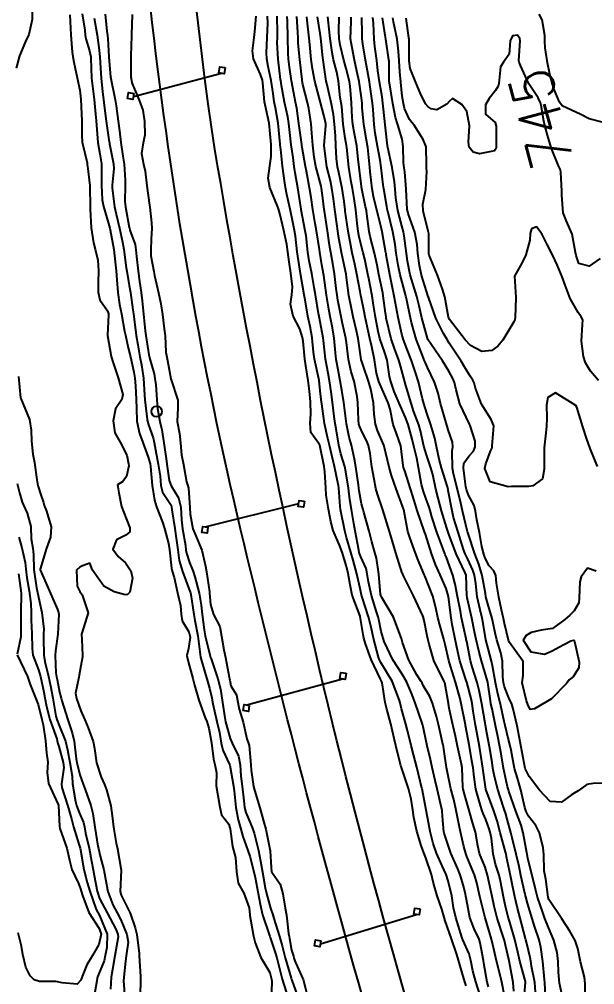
# Model space of a CAD drawing. Header units: metres. Extents: x 318500 to 325275, y 7408834 to 7428799.
# Drawn here: x 320198.6 to 320252.4, y 7412619.7 to 7412709.9 of the extents above; entities that cross this region are included whole.
import ezdxf
from ezdxf.enums import TextEntityAlignment as Align

# ---------------------------------------------------------------- set-up
doc = ezdxf.new("R2010")
doc.units = ezdxf.units.M
doc.header["$MEASUREMENT"] = 0
for name, color, linetype in [('Cotas', 45, 'Continuous'), ('Curvas de Nivel 1m', 11, 'Continuous'), ('Curvas de Nivel 5m', 15, 'Continuous'), ('Linha Férrea', 20, 'Continuous'), ('Postes', 20, 'Continuous'), ('Pórticos', 45, 'Continuous')]:
    doc.layers.add(name, color=color, linetype=linetype)
doc.styles.add('Style-STANDARD', font='STANDARD.shx')

msp = doc.modelspace()

# ---------------------------------------------------------------- linework, layer by layer
at = {"layer": 'Curvas de Nivel 1m', "flags": 128}
for points, elevation in [([(320198.335, 7412722.556), (320199.36, 7412721.208), (320199.708, 7412720.535), (320199.331, 7412718.671), (320199.317, 7412718.54), (320199.327, 7412718.337), (320199.642, 7412716.535), (320199.791, 7412716.034), (320200.172, 7412714.526), (320200.075, 7412713.345), (320199.861, 7412712.531), (320199.785, 7412711.988), (320199.816, 7412710.531), (320199.813, 7412709.929), (320199.515, 7412708.535), (320199.183, 7412707.867), (320198.642, 7412706.548), (320198.319, 7412705.386)], 736), ([(320204.482, 7412710.471), (320204.723, 7412708.941), (320204.773, 7412708.466), (320204.83, 7412708.109), (320205.175, 7412706.988), (320205.278, 7412706.565), (320205.288, 7412706.458), (320205.297, 7412706.329), (320205.355, 7412704.457), (320205.382, 7412704.21), (320205.617, 7412702.452), (320205.725, 7412701.079), (320205.791, 7412700.449), (320205.87, 7412699.656), (320205.966, 7412698.446), (320206.13, 7412697.358), (320206.281, 7412696.441), (320206.308, 7412695.726), (320206.294, 7412694.441), (320206.367, 7412693.062), (320206.478, 7412692.438), (320206.956, 7412690.861), (320207.082, 7412690.429), (320207.12, 7412690.256), (320207.436, 7412688.425), (320207.51, 7412687.836), (320207.654, 7412686.422), (320207.73, 7412685.579), (320207.825, 7412684.42), (320207.994, 7412683.283), (320208.174, 7412682.417), (320208.459, 7412680.78), (320208.526, 7412680.413), (320208.803, 7412679.244), (320208.997, 7412678.407), (320209.328, 7412676.954), (320209.415, 7412676.4), (320209.463, 7412675.696), (320209.545, 7412674.398), (320209.564, 7412673.561), (320209.597, 7412672.391), (320209.863, 7412671.224), (320210.162, 7412670.385), (320210.67, 7412669.028), (320210.845, 7412668.377), (320210.885, 7412668.149), (320211.035, 7412666.374), (320211.238, 7412664.992), (320211.449, 7412664.367), (320212.008, 7412662.94), (320212.175, 7412662.356), (320212.559, 7412660.953), (320212.653, 7412660.348), (320212.84, 7412658.652), (320212.914, 7412658.344), (320213.089, 7412657.774), (320213.411, 7412656.336), (320213.668, 7412655.146), (320213.75, 7412654.331), (320213.853, 7412653.718), (320214.454, 7412652.695), (320214.567, 7412652.319), (320214.575, 7412652.191), (320214.432, 7412651.127), (320214.278, 7412650.466), (320214.297, 7412650.322), (320214.414, 7412649.921), (320214.839, 7412648.316), (320214.985, 7412647.713), (320215.385, 7412646.31), (320216.003, 7412644.646), (320216.135, 7412644.302), (320216.331, 7412643.683), (320216.579, 7412642.296), (320216.771, 7412640.769), (320216.886, 7412640.291), (320217.058, 7412639.509), (320217.024, 7412638.289), (320217.16, 7412637.373), (320217.355, 7412636.283), (320217.514, 7412635.572), (320218.214, 7412634.706), (320218.309, 7412634.367), (320218.322, 7412634.268), (320218.535, 7412632.614), (320218.631, 7412632.263), (320218.84, 7412631.59), (320218.907, 7412630.259), (320219.082, 7412629.198), (320219.614, 7412628.248), (320220.11, 7412626.883), (320220.169, 7412626.239), (320220.173, 7412626.165), (320220.507, 7412624.236), (320220.673, 7412623.625), (320221.199, 7412622.229), (320222.029, 7412620.828), (320222.203, 7412620.217), (320222.231, 7412620.003), (320222.172, 7412618.217)], 734), ([(320206.653, 7412710.438), (320206.799, 7412708.833), (320206.852, 7412708.435), (320206.885, 7412708.133), (320206.978, 7412706.433), (320207.142, 7412704.544), (320207.157, 7412704.43), (320207.164, 7412704.406), (320207.562, 7412702.425), (320207.659, 7412701.87), (320207.865, 7412700.422), (320207.964, 7412699.534), (320208.109, 7412698.42), (320208.304, 7412697.155), (320208.401, 7412696.416), (320208.505, 7412694.925), (320208.497, 7412694.415), (320208.478, 7412692.925), (320208.535, 7412692.414), (320208.888, 7412690.474), (320208.904, 7412690.41), (320208.948, 7412690.245), (320209.444, 7412688.911), (320209.51, 7412688.401), (320209.555, 7412687.766), (320209.736, 7412686.397), (320209.854, 7412685.427), (320210.008, 7412684.393), (320210.1, 7412683.629), (320210.209, 7412682.39), (320210.389, 7412680.824), (320210.453, 7412680.385), (320210.767, 7412678.404), (320210.774, 7412678.38), (320210.774, 7412678.365), (320210.789, 7412678.306), (320211.206, 7412676.805), (320211.291, 7412676.372), (320211.367, 7412675.765), (320211.465, 7412674.369), (320211.52, 7412673.576), (320211.744, 7412672.364), (320211.922, 7412671.582), (320212.12, 7412670.359), (320212.37, 7412668.648), (320212.418, 7412668.354), (320212.637, 7412666.824), (320212.816, 7412666.347), (320213.501, 7412665.219), (320213.701, 7412664.334), (320213.773, 7412663.151), (320213.884, 7412662.33), (320214.139, 7412660.743), (320214.196, 7412660.325), (320214.251, 7412660.028), (320214.538, 7412659.165), (320214.853, 7412658.317), (320215.013, 7412657.825), (320215.416, 7412656.311), (320215.6, 7412655.192), (320215.702, 7412654.308), (320215.89, 7412652.872), (320215.99, 7412652.305), (320216.424, 7412650.543), (320216.496, 7412650.299), (320216.541, 7412650.175), (320217.184, 7412648.288), (320217.42, 7412647.324), (320217.571, 7412646.282), (320217.784, 7412644.843), (320217.904, 7412644.277), (320218.317, 7412642.719), (320218.508, 7412642.267), (320219.106, 7412641.066), (320219.264, 7412640.255), (320219.338, 7412639.19), (320219.452, 7412638.252), (320219.611, 7412636.878), (320219.68, 7412636.248), (320219.78, 7412635.801), (320220.215, 7412634.754), (320220.445, 7412634.238), (320220.565, 7412633.876), (320220.977, 7412632.232), (320221.157, 7412631.238), (320221.339, 7412630.228), (320221.614, 7412628.746), (320221.725, 7412628.224), (320222.11, 7412626.861), (320222.317, 7412626.217), (320222.414, 7412625.896), (320222.948, 7412624.207), (320223.191, 7412623.333), (320223.454, 7412622.199), (320224.022, 7412620.322), (320224.073, 7412620.189), (320224.102, 7412620.106), (320224.776, 7412618.178)], 732), ([(320209.16, 7412710.411), (320209.092, 7412708.51), (320209.09, 7412708.411), (320209.036, 7412706.546), (320209.035, 7412706.411), (320209.048, 7412704.505), (320209.059, 7412704.411), (320209.134, 7412704.005), (320209.814, 7412702.399), (320210.154, 7412701.448), (320210.322, 7412700.392), (320210.34, 7412699.122), (320210.198, 7412698.393), (320210.05, 7412697.39), (320210.238, 7412696.392), (320210.374, 7412695.74), (320210.545, 7412694.387), (320210.798, 7412692.567), (320210.823, 7412692.382), (320210.958, 7412690.917), (320211.003, 7412690.379), (320210.94, 7412689.416), (320210.909, 7412688.38), (320210.922, 7412687.848), (320211.188, 7412686.376), (320211.259, 7412686.011), (320211.633, 7412684.369), (320211.855, 7412683.361), (320211.985, 7412682.363), (320212.169, 7412681.02), (320212.252, 7412680.359), (320212.309, 7412678.845), (320212.397, 7412678.356), (320212.474, 7412678.042), (320212.77, 7412676.35), (320213.421, 7412674.343), (320213.437, 7412673.632), (320213.371, 7412672.34), (320213.585, 7412671.223), (320213.689, 7412670.335), (320213.778, 7412669.229), (320213.949, 7412668.331), (320214.258, 7412666.703), (320214.377, 7412666.324), (320214.425, 7412666.12), (320214.562, 7412664.321), (320214.601, 7412663.687), (320214.828, 7412662.318), (320215.011, 7412661.878), (320215.665, 7412660.309), (320216.025, 7412658.816), (320216.112, 7412658.304), (320216.391, 7412656.412), (320216.399, 7412656.301), (320216.484, 7412655.254), (320216.759, 7412654.296), (320217.369, 7412653.196), (320217.53, 7412652.284), (320217.721, 7412650.99), (320217.893, 7412650.278), (320218.221, 7412648.444), (320218.261, 7412648.272), (320218.286, 7412648.168), (320218.384, 7412647.649), (320218.918, 7412646.805), (320219.001, 7412646.261), (320219.156, 7412645.46), (320219.534, 7412644.252), (320219.878, 7412642.686), (320220.055, 7412642.244), (320220.109, 7412642.044), (320220.251, 7412640.241), (320220.283, 7412639.765), (320220.507, 7412638.238), (320220.61, 7412637.881), (320221.113, 7412636.231), (320221.452, 7412634.994), (320221.665, 7412634.225), (320222.047, 7412632.357), (320222.059, 7412632.221), (320222.157, 7412630.655), (320222.189, 7412630.258), (320222.217, 7412630.219), (320223.016, 7412629.085), (320223.244, 7412628.203), (320223.468, 7412626.841), (320223.587, 7412626.198), (320223.77, 7412624.499), (320223.839, 7412624.193), (320223.883, 7412624.007), (320224.057, 7412622.93), (320224.234, 7412622.37), (320224.283, 7412622.187), (320224.444, 7412621.784), (320225.159, 7412620.173), (320225.561, 7412618.603)], 731), ([(320253.098, 7412700.332), (320251.893, 7412700.63), (320251.108, 7412701.052), (320249.356, 7412701.868), (320249.123, 7412702.197), (320248.634, 7412703.379), (320248.476, 7412703.88), (320248.216, 7412704.822), (320247.987, 7412705.888), (320247.79, 7412707.292), (320247.757, 7412707.892), (320247.74, 7412708.427), (320247.505, 7412709.896), (320247.228, 7412710.432)], 746), ([(320205.624, 7412710.043), (320205.881, 7412708.45), (320206.053, 7412707.321), (320206.131, 7412706.446), (320206.203, 7412705.395), (320206.27, 7412704.443), (320206.404, 7412703.158), (320206.491, 7412702.439), (320206.546, 7412701.88), (320206.725, 7412700.435), (320207.025, 7412698.466), (320207.031, 7412698.43), (320207.058, 7412698.297), (320207.422, 7412696.426), (320207.445, 7412696.007), (320207.278, 7412694.427), (320207.278, 7412694.155), (320207.518, 7412692.425), (320207.659, 7412691.734), (320207.971, 7412690.42), (320208.254, 7412689.099), (320208.37, 7412688.416), (320208.609, 7412686.709), (320208.651, 7412686.412), (320208.88, 7412685.077), (320208.995, 7412684.408), (320209.236, 7412682.787), (320209.276, 7412682.404), (320209.335, 7412681.91), (320209.545, 7412680.399), (320209.682, 7412679.522), (320209.891, 7412678.393), (320210.039, 7412677.647), (320210.212, 7412676.388), (320210.321, 7412674.812), (320210.355, 7412674.386), (320210.564, 7412672.53), (320210.592, 7412672.381), (320210.706, 7412672.025), (320211.138, 7412670.817), (320211.23, 7412670.372), (320211.343, 7412669.707), (320211.607, 7412668.366), (320211.777, 7412667.229), (320211.856, 7412666.362), (320212.004, 7412665.739), (320212.615, 7412664.805), (320212.798, 7412664.533), (320212.841, 7412664.347), (320212.867, 7412664.086), (320213.151, 7412662.341), (320213.255, 7412661.654), (320213.421, 7412660.337), (320213.573, 7412659.367), (320213.869, 7412658.33), (320214.505, 7412656.648), (320214.61, 7412656.319), (320214.643, 7412656.173), (320214.937, 7412654.315), (320215.025, 7412653.754), (320215.29, 7412652.312), (320215.438, 7412651.307), (320215.568, 7412650.309), (320216.013, 7412648.686), (320216.135, 7412648.303), (320216.381, 7412647.432), (320216.603, 7412646.527), (320216.639, 7412646.296), (320216.702, 7412645.958), (320217.09, 7412644.289), (320217.323, 7412643.287), (320217.493, 7412642.282), (320217.645, 7412641.621), (320218.272, 7412640.27), (320218.289, 7412640.224), (320218.633, 7412638.264), (320218.693, 7412637.823), (320218.871, 7412636.26), (320219.079, 7412635.118), (320219.313, 7412634.253), (320219.512, 7412633.563), (320219.99, 7412632.243), (320220.172, 7412631.711), (320220.549, 7412630.236), (320220.649, 7412629.731), (320220.93, 7412628.232), (320221.124, 7412627.221), (320221.343, 7412626.228), (320222.001, 7412624.291), (320222.031, 7412624.22), (320222.069, 7412624.121), (320222.547, 7412622.705), (320222.684, 7412622.21), (320222.896, 7412621.348), (320223.2, 7412620.202), (320223.753, 7412618.435)], 733), ([(320240.407, 7412619.581), (320240.278, 7412619.976), (320240.032, 7412620.797), (320239.673, 7412621.984), (320239.516, 7412622.525), (320239.034, 7412623.99), (320238.428, 7412625.664), (320238.326, 7412625.998), (320238.112, 7412626.769), (320237.675, 7412628.007), (320237.334, 7412629.204), (320237.159, 7412630.015), (320236.633, 7412631.563), (320236.444, 7412632.026), (320236.19, 7412632.71), (320235.77, 7412634.037), (320235.507, 7412635.325), (320235.407, 7412636.042), (320235.236, 7412637.054), (320234.991, 7412638.049), (320234.334, 7412640.015), (320234.318, 7412640.06), (320234.313, 7412640.083), (320234.291, 7412640.157), (320233.819, 7412642.065), (320233.668, 7412642.718), (320233.352, 7412644.07), (320232.977, 7412645.458), (320232.835, 7412646.075), (320232.542, 7412647.925), (320232.487, 7412648.079), (320232.393, 7412648.263), (320231.497, 7412650.094), (320230.981, 7412651.563), (320230.839, 7412652.104), (320230.772, 7412652.424), (320230.482, 7412654.11), (320230.471, 7412654.154), (320229.73, 7412656.122), (320229.546, 7412657.093), (320229.367, 7412658.127), (320229.196, 7412658.789), (320228.802, 7412660.136), (320228.56, 7412660.787), (320227.961, 7412662.146), (320227.736, 7412663.006), (320227.527, 7412664.151), (320227.315, 7412665.461), (320227.259, 7412666.154), (320227.177, 7412667.629), (320227.101, 7412668.156), (320226.702, 7412670.147), (320226.69, 7412670.184), (320225.856, 7412671.333), (320225.801, 7412672.179), (320225.866, 7412673.035), (320225.824, 7412674.179), (320225.747, 7412675.188), (320225.635, 7412676.181), (320225.412, 7412677.556), (320225.313, 7412678.185), (320225.138, 7412679.864), (320225.088, 7412680.187), (320224.832, 7412680.997), (320224.223, 7412682.199), (320223.966, 7412683.308), (320224.09, 7412684.202), (320224.14, 7412684.942), (320224.001, 7412686.203), (320223.842, 7412687.28), (320223.711, 7412688.208), (320223.611, 7412688.884), (320223.348, 7412690.214), (320222.974, 7412691.802), (320222.846, 7412692.222), (320222.737, 7412692.47), (320222.028, 7412694.235), (320221.889, 7412695.107), (320222.034, 7412696.235), (320222.163, 7412697.113), (320222.152, 7412698.234), (320222.078, 7412699.232), (320221.984, 7412700.237), (320221.826, 7412700.968), (320221.523, 7412702.244), (320221.372, 7412704.011), (320221.34, 7412704.247), (320221.148, 7412704.803), (320220.5, 7412706.257), (320220.427, 7412707.008), (320220.586, 7412708.256), (320220.636, 7412708.818), (320220.771, 7412710.254)], 731), ([(320241.929, 7412618.013), (320241.284, 7412619.961), (320241.017, 7412620.983), (320240.841, 7412621.968), (320240.681, 7412622.595), (320240.069, 7412623.888), (320240.032, 7412623.98), (320240.008, 7412624.043), (320239.418, 7412625.987), (320239.216, 7412626.886), (320239.038, 7412627.991), (320238.724, 7412629.414), (320238.534, 7412629.996), (320238.162, 7412630.816), (320237.622, 7412632.008), (320237.311, 7412632.896), (320237.04, 7412634.018), (320236.914, 7412634.717), (320236.662, 7412636.024), (320236.275, 7412638.014), (320236.275, 7412638.03), (320236.261, 7412638.077), (320235.773, 7412640.038), (320235.462, 7412641.203), (320235.24, 7412642.046), (320234.908, 7412643.475), (320234.765, 7412644.054), (320234.361, 7412645.492), (320234.214, 7412646.062), (320234.156, 7412646.278), (320233.474, 7412648.069), (320232.416, 7412649.828), (320232.28, 7412650.082), (320232.198, 7412650.309), (320231.722, 7412652.091), (320231.499, 7412653.133), (320231.272, 7412654.098), (320230.668, 7412655.937), (320230.613, 7412656.108), (320230.507, 7412656.574), (320230.155, 7412658.116), (320229.816, 7412659.394), (320229.596, 7412660.124), (320229.191, 7412661.511), (320229.042, 7412662.133), (320228.635, 7412664.114), (320228.63, 7412664.14), (320228.628, 7412664.158), (320228.613, 7412664.392), (320228.476, 7412666.142), (320228.448, 7412666.326), (320228.08, 7412668.146), (320227.895, 7412668.924), (320227.607, 7412670.151), (320227.437, 7412670.892), (320227.158, 7412672.163), (320226.899, 7412674.006), (320226.881, 7412674.168), (320226.756, 7412675.207), (320226.64, 7412676.171), (320226.608, 7412676.335), (320226.219, 7412678.176), (320226.134, 7412678.843), (320225.999, 7412680.178), (320225.799, 7412681.217), (320225.596, 7412682.183), (320225.335, 7412683.716), (320225.253, 7412684.186), (320224.9, 7412686.19), (320224.604, 7412688.195), (320224.428, 7412689.681), (320224.345, 7412690.199), (320224.177, 7412690.986), (320223.924, 7412692.206), (320223.629, 7412693.582), (320223.509, 7412694.213), (320223.442, 7412694.641), (320223.233, 7412696.217), (320223.053, 7412697.77), (320223.007, 7412698.221), (320223.005, 7412698.276), (320222.824, 7412700.224), (320222.559, 7412701.682), (320222.447, 7412702.23), (320222.354, 7412702.999), (320222.162, 7412704.235), (320221.87, 7412705.529), (320221.752, 7412706.241), (320221.735, 7412706.801), (320221.8, 7412708.241), (320221.858, 7412709.593), (320221.804, 7412710.241)], 732), ([(320242.471, 7412619.485), (320242.347, 7412619.945), (320242.047, 7412621.724), (320242.015, 7412621.951), (320241.718, 7412623.607), (320241.601, 7412623.957), (320241.128, 7412624.92), (320240.741, 7412625.97), (320240.425, 7412627.676), (320240.365, 7412627.976), (320240.324, 7412628.169), (320240.14, 7412628.95), (320239.844, 7412629.983), (320239.62, 7412630.524), (320238.973, 7412631.992), (320238.338, 7412633.869), (320238.314, 7412633.999), (320238.22, 7412635.045), (320238.152, 7412635.924), (320238.142, 7412636.001), (320238.116, 7412636.118), (320237.682, 7412638.009), (320237.491, 7412638.793), (320237.208, 7412640.016), (320237.045, 7412640.766), (320236.756, 7412642.023), (320236.339, 7412643.949), (320236.325, 7412644.03), (320236.314, 7412644.057), (320235.63, 7412646.041), (320235.283, 7412646.95), (320234.804, 7412648.054), (320234.4, 7412648.726), (320233.552, 7412650.069), (320232.734, 7412651.789), (320232.624, 7412652.078), (320232.456, 7412652.707), (320232.223, 7412653.839), (320232.165, 7412654.085), (320232.02, 7412654.544), (320231.542, 7412656.094), (320231.249, 7412657.369), (320231.148, 7412658.101), (320231.037, 7412658.604), (320230.546, 7412659.687), (320230.433, 7412659.996), (320230.398, 7412660.112), (320230.345, 7412660.321), (320230.02, 7412662.118), (320229.892, 7412662.819), (320229.661, 7412664.124), (320229.531, 7412665.038), (320229.394, 7412666.129), (320229.156, 7412667.629), (320229.044, 7412668.134), (320228.678, 7412669.316), (320228.478, 7412670.142), (320228.233, 7412671.673), (320228.153, 7412672.148), (320228.053, 7412672.817), (320227.898, 7412674.153), (320227.772, 7412675.137), (320227.624, 7412676.157), (320227.479, 7412676.862), (320227.228, 7412678.163), (320227.053, 7412679.929), (320227.028, 7412680.167), (320226.835, 7412681.17), (320226.636, 7412682.172), (320226.586, 7412682.439), (320226.301, 7412684.176), (320226.185, 7412684.873), (320225.961, 7412686.179), (320225.729, 7412687.37), (320225.598, 7412688.183), (320225.422, 7412689.708), (320225.353, 7412690.186), (320224.979, 7412692.141), (320224.971, 7412692.19), (320224.64, 7412694.196), (320224.411, 7412695.586), (320224.321, 7412696.201), (320224.206, 7412697.039), (320224.039, 7412698.205), (320223.907, 7412699.378), (320223.811, 7412700.209), (320223.708, 7412700.823), (320223.422, 7412702.215), (320223.133, 7412703.761), (320223.056, 7412704.221), (320223.039, 7412704.324), (320222.806, 7412706.225), (320222.728, 7412707.77), (320222.739, 7412708.227), (320222.752, 7412708.671), (320222.708, 7412710.228)], 733), ([(320243.999, 7412618.501), (320243.713, 7412619.925), (320243.623, 7412620.329), (320243.238, 7412621.932), (320243.02, 7412622.896), (320242.772, 7412623.939), (320242.189, 7412625.859), (320242.157, 7412625.949), (320242.104, 7412626.191), (320241.679, 7412627.957), (320241.39, 7412629.209), (320241.161, 7412629.965), (320240.46, 7412631.692), (320240.355, 7412631.977), (320240.189, 7412632.602), (320239.87, 7412633.983), (320239.781, 7412634.418), (320239.466, 7412635.988), (320239.225, 7412637.01), (320238.972, 7412637.993), (320238.605, 7412639.677), (320238.55, 7412639.997), (320238.307, 7412641.722), (320238.271, 7412641.962), (320238.263, 7412642.001), (320238.249, 7412642.063), (320237.808, 7412644.008), (320237.605, 7412644.758), (320237.246, 7412646.017), (320237.006, 7412646.65), (320236.386, 7412647.679), (320236.265, 7412647.908), (320236.193, 7412648.033), (320235.783, 7412648.656), (320235.033, 7412650.051), (320234.444, 7412651.686), (320234.34, 7412652.061), (320234.3, 7412652.213), (320233.609, 7412654.069), (320232.497, 7412655.887), (320232.414, 7412656.081), (320232.392, 7412656.191), (320232.235, 7412658.084), (320232.017, 7412659.561), (320231.864, 7412660.09), (320231.574, 7412661.085), (320231.336, 7412662.099), (320230.829, 7412663.885), (320230.758, 7412664.108), (320230.721, 7412664.218), (320230.615, 7412664.639), (320230.394, 7412665.88), (320230.358, 7412666.114), (320230.321, 7412666.428), (320230.087, 7412668.119), (320229.961, 7412668.831), (320229.672, 7412670.125), (320229.468, 7412670.899), (320229.215, 7412672.132), (320228.987, 7412673.886), (320228.948, 7412674.137), (320228.757, 7412675.277), (320228.609, 7412676.142), (320228.316, 7412677.678), (320228.234, 7412678.148), (320228.168, 7412678.781), (320228.042, 7412680.152), (320227.887, 7412681.102), (320227.67, 7412682.158), (320227.542, 7412682.845), (320227.332, 7412684.163), (320227.08, 7412685.985), (320227.051, 7412686.168), (320226.913, 7412687.009), (320226.713, 7412688.172), (320226.671, 7412688.435), (320226.396, 7412690.176), (320226.281, 7412690.856), (320226.055, 7412692.179), (320225.888, 7412693.29), (320225.753, 7412694.183), (320225.474, 7412695.737), (320225.383, 7412696.186), (320225.057, 7412697.979), (320225.024, 7412698.191), (320225.015, 7412698.236), (320224.761, 7412700.195), (320224.548, 7412701.642), (320224.448, 7412702.2), (320224.282, 7412703.043), (320224.073, 7412704.206), (320223.879, 7412705.489), (320223.791, 7412706.211), (320223.751, 7412706.787), (320223.709, 7412708.212), (320223.683, 7412709.742), (320223.653, 7412710.214)], 734), ([(320245.784, 7412618.111), (320245.943, 7412619.901), (320245.929, 7412619.993), (320245.417, 7412621.906), (320245.217, 7412622.75), (320244.936, 7412623.911), (320244.468, 7412625.543), (320244.359, 7412625.917), (320244.114, 7412626.872), (320243.872, 7412627.924), (320243.597, 7412629.381), (320243.464, 7412629.93), (320243.134, 7412630.967), (320242.914, 7412631.939), (320242.751, 7412633.393), (320242.645, 7412633.943), (320242.545, 7412634.277), (320242.222, 7412635.145), (320241.982, 7412635.708), (320241.899, 7412635.955), (320241.742, 7412636.453), (320241.294, 7412637.964), (320241.13, 7412639.114), (320241.034, 7412639.969), (320240.938, 7412640.612), (320240.702, 7412641.974), (320240.339, 7412643.933), (320240.327, 7412643.98), (320239.938, 7412645.984), (320239.809, 7412646.552), (320239.403, 7412647.99), (320238.938, 7412649.469), (320238.788, 7412649.996), (320238.442, 7412651.499), (320238.312, 7412652.002), (320237.895, 7412653.44), (320237.755, 7412654.011), (320237.559, 7412654.938), (320237.273, 7412656.018), (320236.528, 7412657.915), (320236.476, 7412658.031), (320235.893, 7412659.39), (320235.652, 7412660.043), (320235.111, 7412661.513), (320234.946, 7412662.055), (320234.608, 7412663.949), (320234.589, 7412664.06), (320234.577, 7412664.093), (320233.848, 7412666.068), (320233.415, 7412667.306), (320233.181, 7412668.075), (320232.726, 7412670.043), (320232.72, 7412670.08), (320232.712, 7412670.102), (320232.691, 7412670.147), (320232.107, 7412671.499), (320231.902, 7412672.098), (320231.788, 7412673.036), (320231.723, 7412674.1), (320231.487, 7412675.375), (320231.253, 7412676.105), (320230.784, 7412677.502), (320230.627, 7412677.952), (320230.587, 7412678.113), (320230.553, 7412678.355), (320230.28, 7412680.118), (320230.141, 7412680.81), (320229.838, 7412682.125), (320229.657, 7412682.927), (320229.434, 7412684.132), (320229.217, 7412685.813), (320229.162, 7412686.136), (320228.917, 7412687.28), (320228.741, 7412688.143), (320228.467, 7412689.669), (320228.392, 7412690.148), (320228.293, 7412690.817), (320228.106, 7412692.153), (320227.984, 7412693.167), (320227.847, 7412694.157), (320227.693, 7412694.836), (320227.369, 7412696.165), (320227.116, 7412698.112), (320227.119, 7412698.169), (320227.269, 7412699.985), (320227.262, 7412700.167), (320227.242, 7412700.319), (320227.098, 7412700.971), (320226.773, 7412702.173), (320226.639, 7412702.653), (320226.239, 7412704.179), (320226.028, 7412705.311), (320225.916, 7412706.183), (320225.768, 7412707.6), (320225.71, 7412708.185), (320225.536, 7412709.866), (320225.494, 7412710.187)], 736), ([(320246.876, 7412619.018), (320246.808, 7412619.888), (320246.515, 7412621.42), (320246.441, 7412621.894), (320246.389, 7412622.231), (320246.067, 7412623.558), (320245.984, 7412623.901), (320245.954, 7412624.019), (320245.434, 7412625.907), (320245.186, 7412626.838), (320244.932, 7412627.912), (320244.623, 7412629.437), (320244.53, 7412629.916), (320244.176, 7412631.664), (320244.121, 7412631.921), (320244.106, 7412631.997), (320243.587, 7412633.929), (320243.289, 7412635.002), (320242.978, 7412635.939), (320242.259, 7412637.872), (320242.233, 7412637.95), (320242.226, 7412637.985), (320241.945, 7412639.955), (320241.732, 7412641.386), (320241.638, 7412641.96), (320241.48, 7412642.805), (320241.273, 7412643.966), (320241.061, 7412645.268), (320240.946, 7412645.971), (320240.849, 7412646.447), (320240.444, 7412647.979), (320240.393, 7412648.149), (320239.807, 7412649.986), (320239.605, 7412650.816), (320239.376, 7412651.991), (320239.085, 7412653.372), (320238.981, 7412653.995), (320238.784, 7412655.708), (320238.734, 7412655.998), (320238.511, 7412656.747), (320237.962, 7412658.009), (320237.514, 7412658.99), (320237.148, 7412660.021), (320236.577, 7412661.823), (320236.511, 7412662.031), (320236.472, 7412662.141), (320235.822, 7412664.042), (320235.528, 7412664.956), (320235.204, 7412666.051), (320234.655, 7412667.726), (320234.533, 7412668.061), (320234.498, 7412668.226), (320234.27, 7412670.064), (320233.876, 7412671.242), (320233.583, 7412672.077), (320233.299, 7412673.514), (320233.106, 7412674.085), (320232.752, 7412674.874), (320232.24, 7412676.095), (320232.023, 7412676.852), (320231.822, 7412678.1), (320231.585, 7412679.326), (320231.393, 7412680.104), (320230.983, 7412681.973), (320230.957, 7412682.109), (320230.855, 7412682.637), (320230.599, 7412683.845), (320230.547, 7412684.115), (320230.485, 7412684.506), (320230.178, 7412686.121), (320229.986, 7412687.052), (320229.741, 7412688.128), (320229.597, 7412688.79), (320229.361, 7412690.134), (320229.092, 7412692.024), (320229.078, 7412692.139), (320228.992, 7412692.909), (320228.813, 7412694.143), (320228.492, 7412695.615), (320228.376, 7412696.15), (320228.272, 7412696.921), (320228.214, 7412698.153), (320228.18, 7412699.047), (320228.084, 7412700.155), (320227.976, 7412701.035), (320227.772, 7412702.16), (320227.357, 7412703.947), (320227.317, 7412704.167), (320227.156, 7412705.267), (320227.028, 7412706.171), (320227.006, 7412706.338), (320226.807, 7412708.174), (320226.747, 7412708.624), (320226.484, 7412710.177)], 737), ([(320247.846, 7412618.018), (320247.738, 7412619.874), (320247.713, 7412620.186), (320247.562, 7412621.877), (320247.388, 7412623.205), (320247.224, 7412623.883), (320246.798, 7412625.181), (320246.558, 7412625.893), (320246.121, 7412627.318), (320245.966, 7412627.902), (320245.916, 7412628.118), (320245.51, 7412629.906), (320245.338, 7412630.733), (320245.079, 7412631.911), (320244.692, 7412633.426), (320244.563, 7412633.916), (320244.223, 7412635.177), (320244.063, 7412635.757), (320244.013, 7412635.923), (320243.879, 7412636.282), (320243.349, 7412637.934), (320243.058, 7412639.159), (320242.901, 7412639.941), (320242.812, 7412640.459), (320242.567, 7412641.946), (320242.329, 7412643.229), (320242.192, 7412643.952), (320242.16, 7412644.135), (320241.844, 7412645.958), (320241.621, 7412647.2), (320241.43, 7412647.964), (320240.955, 7412649.429), (320240.805, 7412649.974), (320240.447, 7412651.777), (320240.409, 7412651.98), (320240.398, 7412652.034), (320239.966, 7412653.985), (320239.852, 7412654.614), (320239.585, 7412655.989), (320239.355, 7412657.155), (320239.158, 7412657.994), (320238.546, 7412659.631), (320238.433, 7412659.886), (320238.387, 7412660.002), (320238.299, 7412660.258), (320237.659, 7412662.014), (320237.193, 7412663.429), (320237.02, 7412664.024), (320236.924, 7412664.336), (320236.622, 7412665.194), (320236.4, 7412665.806), (320236.327, 7412666.035), (320236.215, 7412666.457), (320235.942, 7412668.041), (320235.787, 7412668.929), (320235.509, 7412670.048), (320235.343, 7412670.697), (320234.972, 7412672.056), (320234.72, 7412672.736), (320234.135, 7412674.069), (320233.669, 7412675.163), (320233.343, 7412676.081), (320233.24, 7412676.548), (320232.992, 7412678.087), (320232.8, 7412678.754), (320232.336, 7412680.095), (320232.174, 7412680.752), (320231.928, 7412682.099), (320231.735, 7412683.228), (320231.59, 7412684.103), (320231.29, 7412685.71), (320231.207, 7412686.107), (320230.921, 7412687.512), (320230.778, 7412688.112), (320230.401, 7412689.574), (320230.291, 7412690.12), (320230.192, 7412690.891), (320230.063, 7412692.124), (320229.915, 7412693.207), (320229.764, 7412694.129), (320229.655, 7412694.769), (320229.434, 7412696.134), (320229.223, 7412697.972), (320229.199, 7412698.138), (320229.07, 7412698.834), (320228.889, 7412700.143), (320228.758, 7412701.796), (320228.708, 7412702.146), (320228.615, 7412702.65), (320228.442, 7412704.15), (320228.292, 7412705.014), (320227.998, 7412706.158), (320227.858, 7412706.841), (320227.688, 7412708.163), (320227.488, 7412709.894), (320227.452, 7412710.167)], 738), ([(320249.427, 7412618.42), (320249.12, 7412619.853), (320249.013, 7412620.878), (320248.987, 7412621.856), (320248.904, 7412622.703), (320248.589, 7412623.862), (320248.088, 7412625.039), (320247.753, 7412625.875), (320247.554, 7412626.433), (320247.072, 7412627.886), (320246.879, 7412628.63), (320246.571, 7412629.894), (320246.174, 7412631.501), (320246.085, 7412631.901), (320246.063, 7412632.02), (320245.729, 7412633.905), (320245.522, 7412634.602), (320245.036, 7412635.912), (320244.373, 7412637.805), (320244.337, 7412637.919), (320244.264, 7412638.207), (320243.885, 7412639.926), (320243.657, 7412641.283), (320243.551, 7412641.931), (320243.353, 7412642.906), (320243.127, 7412643.938), (320242.815, 7412645.492), (320242.712, 7412645.945), (320242.656, 7412646.229), (320242.418, 7412647.95), (320242.392, 7412648.085), (320241.831, 7412649.959), (320241.614, 7412650.78), (320241.341, 7412651.967), (320241.185, 7412652.697), (320240.918, 7412653.973), (320240.498, 7412655.853), (320240.472, 7412655.98), (320240.467, 7412656.014), (320240.379, 7412657.982), (320240.309, 7412658.206), (320239.454, 7412659.991), (320238.761, 7412661.815), (320238.703, 7412661.999), (320238.585, 7412662.366), (320238.094, 7412664.008), (320237.783, 7412665.174), (320237.572, 7412666.016), (320237.266, 7412667.406), (320237.096, 7412668.023), (320236.678, 7412669.245), (320236.45, 7412670.034), (320236.134, 7412671.468), (320235.972, 7412672.041), (320235.513, 7412673.264), (320235.248, 7412674.052), (320234.765, 7412675.719), (320234.667, 7412676.062), (320234.256, 7412677.54), (320234.109, 7412678.07), (320233.703, 7412679.18), (320233.393, 7412680.081), (320232.924, 7412682.013), (320232.908, 7412682.089), (320232.899, 7412682.138), (320232.854, 7412682.486), (320232.644, 7412684.092), (320232.593, 7412684.374), (320232.23, 7412686.097), (320232.06, 7412686.951), (320231.809, 7412688.101), (320231.41, 7412689.64), (320231.318, 7412690.106), (320231.08, 7412692.007), (320231.059, 7412692.109), (320230.985, 7412692.411), (320230.652, 7412694.115), (320230.463, 7412695.557), (320230.388, 7412696.12), (320230.306, 7412696.856), (320230.157, 7412698.124), (320229.953, 7412699.25), (320229.791, 7412700.129), (320229.733, 7412700.767), (320229.665, 7412702.132), (320229.554, 7412703.713), (320229.486, 7412704.135), (320229.158, 7412705.36), (320228.942, 7412706.143), (320228.607, 7412707.571), (320228.513, 7412708.15), (320228.479, 7412708.872), (320228.513, 7412710.151)], 739), ([(320253.542, 7412638.53), (320252.27, 7412638.496), (320251.681, 7412638.413), (320250.862, 7412637.834), (320250.495, 7412637.599), (320250.254, 7412637.437), (320249.322, 7412636.776), (320248.244, 7412636.822), (320247.265, 7412637.885), (320246.279, 7412639.146), (320245.916, 7412639.904), (320245.804, 7412640.396), (320245.529, 7412641.908), (320245.34, 7412642.895), (320245.149, 7412643.912), (320244.794, 7412645.486), (320244.65, 7412645.917), (320244.376, 7412646.518), (320243.991, 7412647.531), (320243.894, 7412647.927), (320243.836, 7412648.491), (320243.805, 7412649.929), (320243.649, 7412650.715), (320243.253, 7412651.938), (320243.1, 7412652.584), (320242.816, 7412653.945), (320242.487, 7412655.082), (320242.246, 7412655.954), (320242.188, 7412656.272), (320241.903, 7412657.959), (320241.587, 7412659.011), (320241.219, 7412659.97), (320240.578, 7412661.865), (320240.544, 7412661.98), (320240.527, 7412662.034), (320240.066, 7412663.985), (320239.899, 7412664.706), (320239.57, 7412665.991), (320239.205, 7412667.442), (320239.112, 7412667.995), (320239.1, 7412669.579), (320239.155, 7412669.995), (320239.113, 7412670.415), (320238.706, 7412671.561), (320238.606, 7412671.908), (320238.577, 7412672.011), (320238.51, 7412672.215), (320238.005, 7412674.017), (320237.765, 7412675.009), (320237.447, 7412676.023), (320236.784, 7412677.405), (320236.588, 7412677.833), (320236.512, 7412678.034), (320236.305, 7412678.53), (320235.722, 7412680.046), (320235.291, 7412681.606), (320235.18, 7412682.055), (320235.118, 7412682.321), (320234.865, 7412683.527), (320234.769, 7412683.961), (320234.752, 7412684.062), (320234.711, 7412684.224), (320234.214, 7412686.07), (320234.035, 7412686.951), (320233.858, 7412688.076), (320233.744, 7412688.884), (320233.53, 7412690.081), (320233.067, 7412692), (320233.049, 7412692.089), (320232.985, 7412692.433), (320232.696, 7412694.093), (320232.641, 7412694.466), (320232.458, 7412696.096), (320232.361, 7412696.776), (320232.106, 7412698.1), (320231.882, 7412699.298), (320231.785, 7412700.103), (320231.698, 7412701.51), (320231.638, 7412702.105), (320231.395, 7412703.849), (320231.352, 7412704.108), (320231.156, 7412705.145), (320230.988, 7412706.113), (320230.725, 7412707.657), (320230.672, 7412708.118), (320230.666, 7412708.65), (320230.65, 7412710.119)], 741), ([(320252.535, 7412658.353), (320251.738, 7412658.628), (320251.159, 7412657.834), (320251.008, 7412657.349), (320250.959, 7412655.835), (320250.92, 7412655.41), (320250.482, 7412654.643), (320250.079, 7412654.243), (320249.629, 7412653.853), (320248.461, 7412652.999), (320247.409, 7412652.836), (320246.457, 7412652.631), (320246.005, 7412652.353), (320245.729, 7412651.907), (320246.434, 7412650.816), (320247.707, 7412650.604), (320248.436, 7412650.906), (320249.052, 7412651.25), (320250.178, 7412651.844), (320250.451, 7412651.917), (320250.502, 7412651.839), (320250.519, 7412651.769), (320250.95, 7412649.835), (320250.937, 7412649.309), (320250.4, 7412648.484), (320250.03, 7412648.211), (320249.778, 7412647.849), (320248.375, 7412646.419), (320247.462, 7412645.884), (320246.772, 7412645.486), (320246.363, 7412645.431), (320246.149, 7412645.902), (320246.029, 7412646.248), (320245.616, 7412647.908), (320245.712, 7412648.595), (320245.713, 7412649.907), (320244.447, 7412651.69), (320244.342, 7412651.922), (320243.992, 7412653.454), (320243.873, 7412653.929), (320243.683, 7412654.731), (320243.458, 7412655.936), (320243.229, 7412657.229), (320243.168, 7412657.94), (320242.981, 7412658.39), (320242.539, 7412658.847), (320242.177, 7412659.586), (320242.04, 7412659.958), (320241.847, 7412660.674), (320241.632, 7412661.964), (320241.398, 7412663.168), (320241.279, 7412663.97), (320241.141, 7412664.498), (320240.625, 7412665.457), (320240.432, 7412665.982), (320240.375, 7412666.242), (320240.135, 7412667.985), (320240.186, 7412668.466), (320240.677, 7412669.139), (320241.072, 7412669.586), (320241.22, 7412669.972), (320241.22, 7412670.497), (320240.762, 7412671.979), (320240.712, 7412672.085), (320239.81, 7412673.994), (320239.456, 7412675.304), (320239.305, 7412676.002), (320239.15, 7412676.381), (320238.78, 7412677.051), (320238.184, 7412678.016), (320236.82, 7412680.01), (320236.811, 7412680.03), (320236.251, 7412682.039), (320235.988, 7412683.17), (320235.774, 7412684.046), (320235.278, 7412685.67), (320235.172, 7412686.056), (320234.919, 7412687.349), (320234.809, 7412688.062), (320234.591, 7412689.71), (320234.53, 7412690.066), (320234.385, 7412690.643), (320234.013, 7412692.075), (320233.81, 7412693.266), (320233.743, 7412694.079), (320233.684, 7412694.747), (320233.479, 7412696.083), (320233.058, 7412697.972), (320233.031, 7412698.09), (320233.026, 7412698.125), (320232.827, 7412700.093), (320232.797, 7412700.388), (320232.615, 7412702.095), (320232.527, 7412702.688), (320232.276, 7412704.099), (320232.121, 7412705.135), (320232.029, 7412706.101), (320231.867, 7412707.42), (320231.793, 7412708.104), (320231.718, 7412709.599), (320231.673, 7412710.105)], 742), ([(320252.665, 7412668.137), (320252.002, 7412669.83), (320251.64, 7412670.776), (320251.297, 7412671.841), (320250.738, 7412673.692), (320250.649, 7412673.851), (320248.757, 7412675.029), (320248.043, 7412674.589), (320247.906, 7412673.883), (320247.922, 7412672.682), (320247.905, 7412671.882), (320247.812, 7412670.994), (320247.699, 7412669.885), (320247.677, 7412668.883), (320247.699, 7412667.884), (320247.539, 7412666.994), (320246.636, 7412666.32), (320246.265, 7412666.274), (320244.635, 7412666.259), (320244.327, 7412666.232), (320242.642, 7412666.72), (320242.132, 7412667.958), (320242.222, 7412668.401), (320242.684, 7412669.564), (320242.804, 7412669.832), (320242.812, 7412669.948), (320242.815, 7412670.072), (320242.976, 7412671.947), (320242.719, 7412672.536), (320241.829, 7412673.964), (320241.264, 7412675.471), (320241.128, 7412675.975), (320241.022, 7412676.225), (320240.776, 7412676.572), (320240.242, 7412677.445), (320239.923, 7412677.993), (320238.815, 7412679.684), (320238.609, 7412680.012), (320238.277, 7412680.567), (320237.542, 7412682.023), (320236.87, 7412683.982), (320236.861, 7412684.022), (320236.854, 7412684.046), (320236.229, 7412686.04), (320236.023, 7412686.934), (320235.881, 7412688.046), (320235.803, 7412688.911), (320235.583, 7412690.051), (320234.976, 7412691.8), (320234.894, 7412692.061), (320234.879, 7412692.164), (320234.788, 7412694.063), (320234.659, 7412695.698), (320234.603, 7412696.066), (320234.54, 7412696.565), (320234.506, 7412698.068), (320234.41, 7412698.729), (320233.991, 7412700.076), (320233.795, 7412700.778), (320233.55, 7412702.083), (320233.213, 7412704.015), (320233.206, 7412704.089), (320233.18, 7412706.079), (320233.171, 7412706.153), (320232.867, 7412708.093), (320232.81, 7412708.479), (320232.572, 7412710.096)], 743), ([(320252.776, 7412676.188), (320252.019, 7412677.062), (320251.561, 7412677.838), (320251.375, 7412678.418), (320251.189, 7412679.844), (320251.284, 7412681.402), (320251.302, 7412681.843), (320251.154, 7412682.145), (320250.857, 7412682.545), (320250.129, 7412683.857), (320249.652, 7412685.099), (320249.377, 7412685.865), (320248.917, 7412686.999), (320248.494, 7412687.877), (320247.965, 7412688.909), (320247.466, 7412689.892), (320246.96, 7412690.553), (320246.491, 7412690.373), (320246.37, 7412689.909), (320246.334, 7412689.299), (320245.957, 7412687.915), (320245.635, 7412687.204), (320244.9, 7412685.93), (320245.042, 7412683.927), (320244.977, 7412682.054), (320244.955, 7412681.928), (320244.932, 7412681.845), (320244.846, 7412681.663), (320244.203, 7412680.563), (320243.807, 7412679.94), (320243.352, 7412679.405), (320242.806, 7412678.991), (320241.865, 7412678.903), (320240.812, 7412679.447), (320240.299, 7412679.988), (320238.848, 7412681.895), (320238.78, 7412682.011), (320238.748, 7412682.114), (320238.393, 7412684.015), (320238.19, 7412684.707), (320237.713, 7412686.022), (320236.928, 7412687.907), (320236.913, 7412688.03), (320236.894, 7412689.975), (320236.886, 7412690.031), (320236.855, 7412690.128), (320236.367, 7412692.039), (320236.349, 7412692.68), (320236.613, 7412694.036), (320236.706, 7412695.714), (320236.689, 7412696.035), (320236.689, 7412696.382), (320236.638, 7412698.036), (320236.383, 7412698.727), (320235.541, 7412700.053), (320235.325, 7412700.289), (320235.095, 7412700.588), (320234.639, 7412701.601), (320234.525, 7412702.069), (320234.418, 7412702.773), (320234.273, 7412704.073), (320234.203, 7412705.026), (320234.139, 7412706.075), (320234.082, 7412706.979), (320233.93, 7412708.079), (320233.597, 7412709.701), (320233.549, 7412710.085)], 744), ([(320198.524, 7412676.544), (320198.717, 7412674.564), (320198.726, 7412674.54), (320198.739, 7412674.497), (320199.557, 7412672.527), (320199.722, 7412671.546), (320199.744, 7412670.524), (320199.886, 7412669.308), (320200.019, 7412668.52), (320200.253, 7412666.898), (320200.308, 7412666.515), (320200.37, 7412666.257), (320200.62, 7412665.505), (320200.88, 7412664.774), (320200.946, 7412664.505), (320201.138, 7412663.966), (320201.604, 7412662.495), (320201.517, 7412661.544), (320201.168, 7412660.501), (320200.557, 7412658.537), (320200.556, 7412658.51), (320200.562, 7412658.478), (320201.447, 7412656.496), (320202.188, 7412654.771), (320202.287, 7412654.483), (320202.309, 7412654.323), (320202.221, 7412652.483), (320201.996, 7412650.917), (320201.964, 7412650.487), (320202.023, 7412648.859), (320202.086, 7412648.485), (320202.139, 7412648.235), (320202.376, 7412647.041), (320202.522, 7412646.478), (320202.6, 7412646.244), (320203.151, 7412644.472), (320203.545, 7412643.244), (320203.741, 7412642.466), (320203.939, 7412640.818), (320203.991, 7412640.463), (320204.273, 7412639.332), (320204.582, 7412638.455), (320204.767, 7412637.938), (320205.306, 7412636.444), (320205.498, 7412635.716), (320205.666, 7412634.438), (320205.965, 7412632.651), (320206.011, 7412632.433), (320206.169, 7412631.726), (320206.524, 7412630.424), (320206.774, 7412629.058), (320206.89, 7412628.419), (320207.359, 7412627.163), (320207.75, 7412626.405), (320208.09, 7412625.756), (320208.677, 7412624.394), (320208.775, 7412623.681), (320208.599, 7412622.395), (320208.54, 7412621.898), (320208.373, 7412620.396), (320208.362, 7412620.049), (320208.474, 7412618.395)], 736), ([(320198.422, 7412666.542), (320198.621, 7412665.667), (320198.893, 7412664.816), (320199.007, 7412664.534), (320199.341, 7412663.786), (320199.693, 7412662.523), (320199.715, 7412661.371), (320199.862, 7412660.52), (320199.942, 7412659.917), (320199.983, 7412658.518), (320200.22, 7412656.798), (320200.275, 7412656.513), (320200.485, 7412655.504), (320200.707, 7412654.506), (320200.893, 7412652.942), (320200.879, 7412652.504), (320200.863, 7412652.084), (320200.917, 7412650.503), (320200.999, 7412649.913), (320201.332, 7412648.496), (320201.521, 7412647.633), (320201.73, 7412646.49), (320202.032, 7412644.797), (320202.113, 7412644.483), (320202.332, 7412643.934), (320202.916, 7412642.474), (320203.115, 7412641.659), (320203.344, 7412640.469), (320203.538, 7412639.201), (320203.587, 7412638.467), (320203.862, 7412636.837), (320203.968, 7412636.463), (320204.223, 7412635.801), (320204.61, 7412634.85), (320204.696, 7412634.453), (320204.803, 7412633.849), (320205.13, 7412632.446), (320205.359, 7412631.245), (320205.514, 7412630.44), (320205.617, 7412629.91), (320205.889, 7412628.434), (320206.12, 7412627.755), (320206.818, 7412626.419), (320207.665, 7412624.817), (320207.827, 7412624.404), (320207.842, 7412624.178), (320207.542, 7412622.408), (320207.322, 7412621.119), (320207.205, 7412620.412), (320207.132, 7412619.284)], 737), ([(320198.565, 7412661.535), (320198.854, 7412660.535), (320199.162, 7412659.156), (320199.227, 7412658.53), (320199.323, 7412657.722), (320199.528, 7412656.525), (320199.683, 7412655.321), (320199.712, 7412654.521), (320199.718, 7412653.777), (320199.775, 7412652.52), (320199.809, 7412651.14), (320199.887, 7412650.518), (320200.399, 7412649.126), (320200.592, 7412648.507), (320200.908, 7412647.035), (320201.006, 7412646.5), (320201.152, 7412645.704), (320201.462, 7412644.493), (320202.114, 7412642.682), (320202.158, 7412642.482), (320202.178, 7412642.352), (320202.305, 7412641.975), (320202.72, 7412640.476), (320202.765, 7412639.993), (320202.566, 7412638.477), (320202.599, 7412638.132), (320203.123, 7412636.471), (320203.478, 7412635.206), (320203.667, 7412634.465), (320204.186, 7412632.84), (320204.297, 7412632.458), (320204.322, 7412632.313), (320204.656, 7412630.452), (320204.952, 7412629.262), (320205.196, 7412628.444), (320205.803, 7412626.736), (320205.939, 7412626.432), (320206.096, 7412626.158), (320206.826, 7412624.419), (320206.799, 7412623.16), (320206.645, 7412622.421), (320206.532, 7412621.934), (320206.023, 7412620.646), (320205.95, 7412620.502), (320205.927, 7412620.431), (320205.627, 7412618.804)], 738), ([(320198.523, 7412658.097), (320198.767, 7412656.536), (320198.788, 7412656.243), (320198.754, 7412654.536), (320198.751, 7412652.834), (320198.765, 7412652.535), (320198.749, 7412652.232), (320198.421, 7412650.6)], 739), ([(320198.42, 7412650.522), (320199.376, 7412648.525), (320199.636, 7412647.775), (320200.139, 7412646.513), (320200.361, 7412645.892), (320200.716, 7412644.504), (320200.853, 7412643.981), (320201.07, 7412642.499), (320201.156, 7412641.355), (320201.288, 7412640.495), (320201.227, 7412639.544), (320201.347, 7412638.494), (320202.231, 7412636.557), (320202.264, 7412636.48), (320202.271, 7412636.438), (320202.356, 7412634.479), (320202.398, 7412634.287), (320203.057, 7412632.471), (320203.303, 7412631.329), (320203.517, 7412630.466), (320204.137, 7412629.167), (320204.346, 7412628.671), (320204.41, 7412628.456), (320204.531, 7412628.047), (320205.123, 7412626.445), (320206.078, 7412624.959), (320206.258, 7412624.427), (320206.06, 7412623.451), (320205.465, 7412622.439), (320204.928, 7412621.555), (320204.478, 7412620.453), (320204.356, 7412620.114), (320204.009, 7412619.742), (320202.607, 7412619.878), (320202.013, 7412619.983), (320200.506, 7412620.009), (320200.015, 7412620.15), (320199.621, 7412620.516), (320199.217, 7412621.338), (320198.93, 7412622.527), (320198.82, 7412623.291), (320198.518, 7412624.533)], 739)]:
    msp.add_lwpolyline(points, dxfattribs=dict(at, elevation=elevation))
at = {"layer": 'Curvas de Nivel 5m', "flags": 128}
for points, elevation in [([(320203.336, 7412710.37), (320203.436, 7412708.486), (320203.559, 7412706.869), (320203.616, 7412706.483), (320203.71, 7412705.933), (320204.007, 7412704.477), (320204.266, 7412703.33), (320204.368, 7412702.471), (320204.401, 7412701.768), (320204.46, 7412700.469), (320204.447, 7412699.092), (320204.499, 7412698.468), (320204.949, 7412696.544), (320204.95, 7412696.461), (320204.949, 7412696.381), (320205.025, 7412695.998), (320205.187, 7412694.632), (320205.197, 7412694.457), (320205.196, 7412694.268), (320205.227, 7412692.456), (320205.24, 7412692.192), (320205.324, 7412690.454), (320205.549, 7412689.064), (320205.717, 7412688.448), (320205.941, 7412687.418), (320206.012, 7412686.443), (320205.999, 7412685.328), (320205.982, 7412684.443), (320206.134, 7412683.712), (320206.853, 7412682.698), (320206.945, 7412682.429), (320206.959, 7412682.319), (320206.863, 7412680.43), (320206.861, 7412680.388), (320207.208, 7412678.426), (320207.378, 7412677.83), (320207.844, 7412676.419), (320208.297, 7412674.864), (320208.192, 7412674.415), (320207.596, 7412673.548), (320207.387, 7412672.42), (320207.558, 7412671.276), (320208.05, 7412670.41), (320208.672, 7412669.197), (320208.831, 7412668.398), (320208.841, 7412668.215), (320208.642, 7412667.218), (320208.3, 7412666.74), (320207.792, 7412666.413), (320207.903, 7412665.691), (320208.153, 7412664.407), (320208.593, 7412663.283), (320208.94, 7412662.396), (320208.94, 7412662.031), (320208.57, 7412661.735), (320207.686, 7412661.291), (320207.342, 7412660.418), (320207.865, 7412659.732), (320208.537, 7412659.15), (320209.049, 7412658.395), (320209.208, 7412657.705), (320208.946, 7412656.396), (320208.728, 7412656.166), (320208.496, 7412656.142), (320207.471, 7412656.415), (320206.508, 7412656.946), (320205.441, 7412658.446), (320205.193, 7412659.107), (320204.534, 7412658.856), (320204.272, 7412658.723), (320203.959, 7412658.466), (320204.019, 7412656.953), (320204.279, 7412656.462), (320204.495, 7412656.131), (320205.05, 7412654.451), (320204.451, 7412652.549), (320204.43, 7412652.48), (320204.429, 7412652.46), (320204.443, 7412651.984), (320204.528, 7412650.458), (320204.519, 7412650.358), (320204.411, 7412649.851), (320204.218, 7412648.636), (320204.181, 7412648.462), (320203.877, 7412646.963), (320203.949, 7412646.464), (320204.353, 7412645.303), (320204.734, 7412644.454), (320205.055, 7412643.724), (320205.522, 7412642.442), (320205.655, 7412641.791), (320205.837, 7412640.437), (320206.27, 7412639.102), (320206.575, 7412638.425), (320206.754, 7412637.921), (320207.154, 7412636.416), (320207.299, 7412635.492), (320207.414, 7412634.412), (320207.675, 7412632.921), (320207.787, 7412632.406), (320208.15, 7412630.4), (320208.039, 7412628.401), (320208.125, 7412628.061), (320208.978, 7412626.391), (320209.459, 7412625.007), (320209.605, 7412624.385), (320209.81, 7412622.625), (320209.819, 7412622.382), (320209.942, 7412620.46), (320209.945, 7412620.381), (320209.916, 7412618.456)], 735), ([(320244.837, 7412619.082), (320244.78, 7412619.912), (320244.523, 7412621.435), (320244.412, 7412621.916), (320244.065, 7412623.405), (320243.968, 7412623.821), (320243.94, 7412623.922), (320243.884, 7412624.112), (320243.306, 7412625.932), (320243.025, 7412627.028), (320242.821, 7412627.94), (320242.708, 7412628.514), (320242.402, 7412629.946), (320242.161, 7412630.67), (320241.649, 7412631.958), (320241.473, 7412632.678), (320241.262, 7412633.964), (320241.03, 7412634.78), (320240.687, 7412635.973), (320240.253, 7412637.512), (320240.116, 7412637.981), (320240.085, 7412638.16), (320240.01, 7412639.983), (320239.965, 7412640.311), (320239.587, 7412641.987), (320239.384, 7412642.93), (320239.148, 7412643.992), (320238.812, 7412645.546), (320238.726, 7412645.996), (320238.389, 7412647.934), (320238.376, 7412647.986), (320238.339, 7412648.052), (320237.363, 7412650.016), (320236.931, 7412651.534), (320236.813, 7412652.025), (320236.739, 7412652.312), (320236.467, 7412653.742), (320236.409, 7412653.971), (320236.389, 7412654.031), (320236.336, 7412654.169), (320235.477, 7412656.045), (320234.528, 7412657.923), (320234.463, 7412658.061), (320234.415, 7412658.177), (320233.809, 7412660.067), (320233.494, 7412661.142), (320233.217, 7412662.074), (320232.61, 7412664.08), (320232.1, 7412665.563), (320231.953, 7412666.09), (320231.781, 7412666.955), (320231.582, 7412668.096), (320231.406, 7412669.372), (320231.259, 7412670.101), (320231.102, 7412670.514), (320230.702, 7412671.288), (320230.441, 7412671.848), (320230.373, 7412672.115), (320230.337, 7412672.494), (320230.253, 7412674.117), (320230.192, 7412674.675), (320229.906, 7412676.123), (320229.656, 7412677.004), (320229.397, 7412678.131), (320229.2, 7412679.749), (320229.14, 7412680.135), (320228.84, 7412681.502), (320228.707, 7412682.142), (320228.401, 7412683.683), (320228.326, 7412684.148), (320228.245, 7412684.784), (320228.092, 7412686.152), (320227.94, 7412687.129), (320227.737, 7412688.158), (320227.618, 7412688.841), (320227.415, 7412690.163), (320227.143, 7412692.002), (320227.119, 7412692.168), (320226.996, 7412693.227), (320226.874, 7412694.171), (320226.837, 7412694.346), (320226.339, 7412696.177), (320226.175, 7412697.046), (320226.045, 7412698.18), (320225.959, 7412699.299), (320225.91, 7412700.182), (320225.693, 7412701.596), (320225.549, 7412702.186), (320225.135, 7412703.847), (320225.063, 7412704.191), (320225.047, 7412704.286), (320224.83, 7412706.195), (320224.696, 7412707.708), (320224.677, 7412708.198), (320224.656, 7412708.74), (320224.55, 7412710.2)], 735), ([(320251.523, 7412618.299), (320251.524, 7412619.825), (320251.464, 7412620.39), (320251.085, 7412621.83), (320250.824, 7412623.071), (320250.593, 7412623.835), (320250.083, 7412624.702), (320249.332, 7412625.852), (320248.127, 7412627.673), (320248.061, 7412627.871), (320247.829, 7412629.557), (320247.768, 7412629.876), (320247.695, 7412630.339), (320247.66, 7412631.878), (320247.585, 7412632.483), (320247.248, 7412633.884), (320246.917, 7412634.589), (320246.226, 7412635.466), (320245.994, 7412635.902), (320245.881, 7412636.258), (320245.503, 7412637.908), (320245.18, 7412639.008), (320244.922, 7412639.914), (320244.586, 7412641.638), (320244.532, 7412641.918), (320244.322, 7412642.749), (320244.035, 7412643.925), (320243.954, 7412644.318), (320243.59, 7412645.932), (320243.349, 7412646.905), (320243.129, 7412647.939), (320242.852, 7412649.505), (320242.768, 7412649.945), (320242.438, 7412651.127), (320242.236, 7412651.953), (320241.978, 7412653.47), (320241.889, 7412653.959), (320241.687, 7412654.756), (320241.433, 7412655.966), (320241.292, 7412657.195), (320241.182, 7412657.97), (320241.026, 7412658.463), (320240.545, 7412659.478), (320240.306, 7412659.982), (320240.145, 7412660.395), (320239.633, 7412661.989), (320239.222, 7412663.372), (320239.071, 7412663.995), (320238.721, 7412665.907), (320238.7, 7412665.999), (320238.634, 7412666.235), (320238.082, 7412668.009), (320237.858, 7412668.827), (320237.633, 7412670.016), (320237.469, 7412670.794), (320237.103, 7412672.026), (320236.727, 7412673.133), (320236.437, 7412674.035), (320236.324, 7412674.459), (320235.942, 7412676.042), (320235.664, 7412676.932), (320235.276, 7412678.053), (320234.808, 7412679.25), (320234.497, 7412680.065), (320234.375, 7412680.519), (320234.048, 7412682.072), (320233.854, 7412683.07), (320233.671, 7412684.078), (320233.343, 7412685.633), (320233.248, 7412686.085), (320232.927, 7412687.923), (320232.899, 7412688.09), (320232.889, 7412688.132), (320232.531, 7412690.094), (320232.416, 7412690.637), (320232.056, 7412692.099), (320231.729, 7412693.373), (320231.599, 7412694.104), (320231.424, 7412695.708), (320231.387, 7412696.106), (320231.204, 7412697.963), (320231.179, 7412698.109), (320231.068, 7412698.643), (320230.814, 7412700.114), (320230.681, 7412701.692), (320230.661, 7412702.117), (320230.616, 7412702.619), (320230.383, 7412704.121), (320230.169, 7412705.111), (320229.953, 7412706.128), (320229.815, 7412706.769), (320229.587, 7412708.134), (320229.645, 7412709.702), (320229.632, 7412710.134)], 740), ([(320252.927, 7412687.589), (320251.88, 7412686.871), (320250.919, 7412687.104), (320250.665, 7412687.853), (320250.623, 7412688.163), (320250.29, 7412689.857), (320249.765, 7412691.069), (320249.465, 7412691.865), (320249.353, 7412693.518), (320249.349, 7412693.867), (320249.251, 7412695.645), (320249.202, 7412695.868), (320249.036, 7412696.244), (320248.37, 7412697.88), (320248.05, 7412698.91), (320247.77, 7412699.89), (320247.646, 7412700.439), (320247.412, 7412701.895), (320247.351, 7412702.134), (320247.121, 7412702.62), (320246.26, 7412703.913), (320245.467, 7412705.624), (320245.343, 7412705.927), (320245.319, 7412706.075), (320245.437, 7412707.926), (320245.411, 7412708.145), (320245.198, 7412708.479), (320244.726, 7412708.406), (320244.519, 7412707.937), (320244.427, 7412706.688), (320243.898, 7412705.943), (320243.613, 7412705.496), (320243.463, 7412703.947), (320243.386, 7412703.698), (320243.13, 7412703.303), (320242.537, 7412702.541), (320242.211, 7412701.963), (320242.212, 7412701.074), (320243.093, 7412700.295), (320243.196, 7412699.949), (320243.206, 7412699.831), (320243.2, 7412697.949), (320243.179, 7412697.828), (320243.056, 7412697.665), (320241.647, 7412697.375), (320241.053, 7412697.537), (320240.671, 7412697.986), (320240.603, 7412698.451), (320240.711, 7412699.986), (320240.456, 7412701.342), (320239.987, 7412701.997), (320239.118, 7412702.534), (320238.821, 7412702.306), (320238.591, 7412702.015), (320237.65, 7412701.479), (320237.106, 7412701.581), (320236.832, 7412701.759), (320236.585, 7412702.038), (320236.083, 7412703.089), (320235.697, 7412704.052), (320235.159, 7412705.343), (320235.074, 7412706.061), (320235.067, 7412707.94), (320235.057, 7412708.062), (320235.027, 7412708.228), (320234.788, 7412710.066)], 745)]:
    msp.add_lwpolyline(points, dxfattribs=dict(at, elevation=elevation))
at = {"layer": 'Linha Férrea'}
for points in [[(320243.121, 7412578.113, -0.022066), (320218.658, 7412665.024, -0.057292), (320208.419, 7412757.765, -0.015116), (320209.147, 7412809.731), (320212.999, 7412898.464), (320217.75, 7413022.223), (320218.868, 7413065.549, 0.002845), (320222.472, 7413170.398), (320223.919, 7413209.926, 0.002082), (320224.705, 7413276.661, 0.003632), (320228.062, 7413358.946, 0.007114), (320228.457, 7413437.225, 0.052007), (320207.388, 7413601.502), (320189.576, 7413674.05, -0.009688), (320173.972, 7413744.603, -0.038503), (320163.913, 7413836.791, -0.068065), (320181.512, 7414006.598, -0.018281), (320204.23, 7414088.365, -0.009006), (320223.393, 7414139.109, -0.076005), (320320.437, 7414311.999, -0.027328)], [(320242.602, 7412592.989, -0.039479), (320216.599, 7412699.687, -0.043029), (320212.659, 7412775.314, -0.005074), (320213.553, 7412813.867), (320216.907, 7412896.875), (320221.075, 7413002.371), (320228.419, 7413254.256, -0.010419), (320230.392, 7413317.782, 0.015269), (320232.714, 7413433.25, 0.053346), (320210.954, 7413604.021, -0.008287), (320181.836, 7413725.169, -0.048428), (320167.711, 7413850.7, -0.046719), (320177.501, 7413966.93, -0.025435), (320202.239, 7414068.044, -0.032111), (320214.5, 7414104.857, -0.012996), (320241.049, 7414171.317, -0.059467), (320320.452, 7414305.187)]]:
    msp.add_lwpolyline(points, format="xyb", dxfattribs=at)
at = {"layer": 'Postes'}
msp.add_circle((320211.458, 7412673.285), 0.493, dxfattribs=at)
at = {"layer": 'Pórticos'}
for points in [[(320209.28, 7412702.737), (320217.521, 7412704.902)], [(320216.004, 7412662.506), (320224.744, 7412664.688)], [(320219.871, 7412645.85), (320228.832, 7412648.281)], [(320226.759, 7412623.526), (320235.753, 7412626.257)]]:
    msp.add_lwpolyline(points, dxfattribs=at)
for points in [[(320217.858, 7412705.433), (320217.768, 7412704.863), (320217.275, 7412704.941), (320217.364, 7412705.511)], [(320209.325, 7412703.023), (320209.235, 7412702.452), (320208.742, 7412702.53), (320208.832, 7412703.1)], [(320225.282, 7412664.896), (320225.192, 7412664.325), (320224.699, 7412664.403), (320224.789, 7412664.973)], [(320216.251, 7412662.467), (320216.161, 7412661.897), (320215.668, 7412661.974), (320215.757, 7412662.545)], [(320229.169, 7412648.813), (320229.079, 7412648.243), (320228.586, 7412648.32), (320228.676, 7412648.891)], [(320220.118, 7412645.811), (320220.028, 7412645.241), (320219.535, 7412645.318), (320219.624, 7412645.889)], [(320236.089, 7412626.789), (320236, 7412626.218), (320235.507, 7412626.296), (320235.596, 7412626.866)], [(320226.804, 7412623.811), (320226.714, 7412623.241), (320226.221, 7412623.319), (320226.311, 7412623.889)]]:
    msp.add_lwpolyline(points, close=True, dxfattribs=at)

# ---------------------------------------------------------------- texts
at = {"layer": 'Cotas', "style": 'Style-STANDARD'}
msp.add_text('745', height=4, rotation=104.87716, dxfattribs=at).set_placement((320247.37, 7412700.65, 745), align=Align.MIDDLE_CENTER)

doc.saveas('drawing.dxf')
